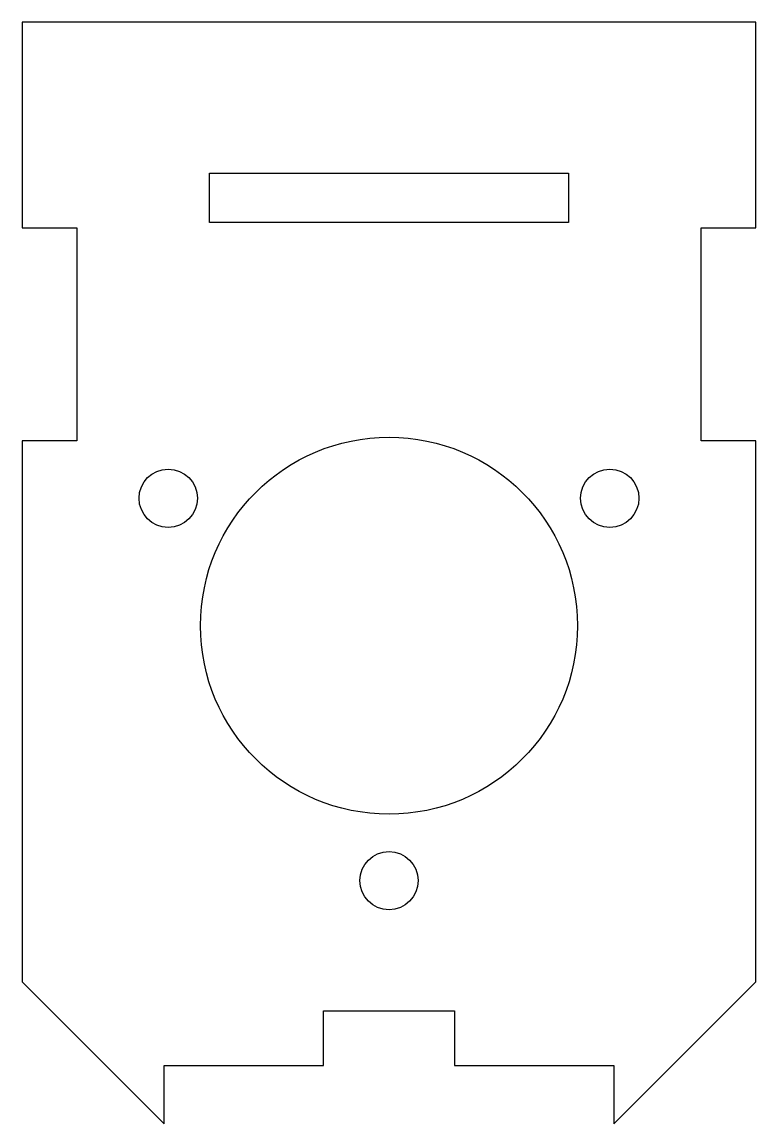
# Model space of a CAD drawing. Header units: millimetres. Extents: x -20.2 to 20.1, y -27.4 to 33.2.
import ezdxf

# ---------------------------------------------------------------- set-up
doc = ezdxf.new("R2010")
doc.units = ezdxf.units.MM
doc.layers.add('CUTOUTS', color=1, linetype='CONTINUOUS')
doc.layers.add('PERIMETER', color=5, linetype='CONTINUOUS')

msp = doc.modelspace()

# ---------------------------------------------------------------- linework, layer by layer
at = {"layer": 'CUTOUTS'}
msp.add_lwpolyline([(-9.85, 24.85), (9.85, 24.85), (9.85, 22.15), (-9.85, 22.15)], close=True, dxfattribs=at)
for centre, radius in [((0, 0), 10.35), ((-12.124, 7), 1.6), ((12.124, 7), 1.6), ((0, -14), 1.6)]:
    msp.add_circle(centre, radius, dxfattribs=at)
at = {"layer": 'PERIMETER'}
msp.add_lwpolyline([(-20.15, 33.15), (-20.15, 21.85), (-17.15, 21.85), (-17.15, 10.15), (-20.15, 10.15), (-20.15, -19.562), (-12.35, -27.362), (-12.35, -24.15), (-3.6, -24.15), (-3.6, -21.15), (3.6, -21.15), (3.6, -24.15), (12.35, -24.15), (12.35, -27.362), (20.15, -19.562), (20.15, 10.15), (17.15, 10.15), (17.15, 21.85), (20.15, 21.85), (20.15, 33.15), (14.95, 33.15), (-14.95, 33.15)], close=True, dxfattribs=at)

doc.saveas('drawing.dxf')
